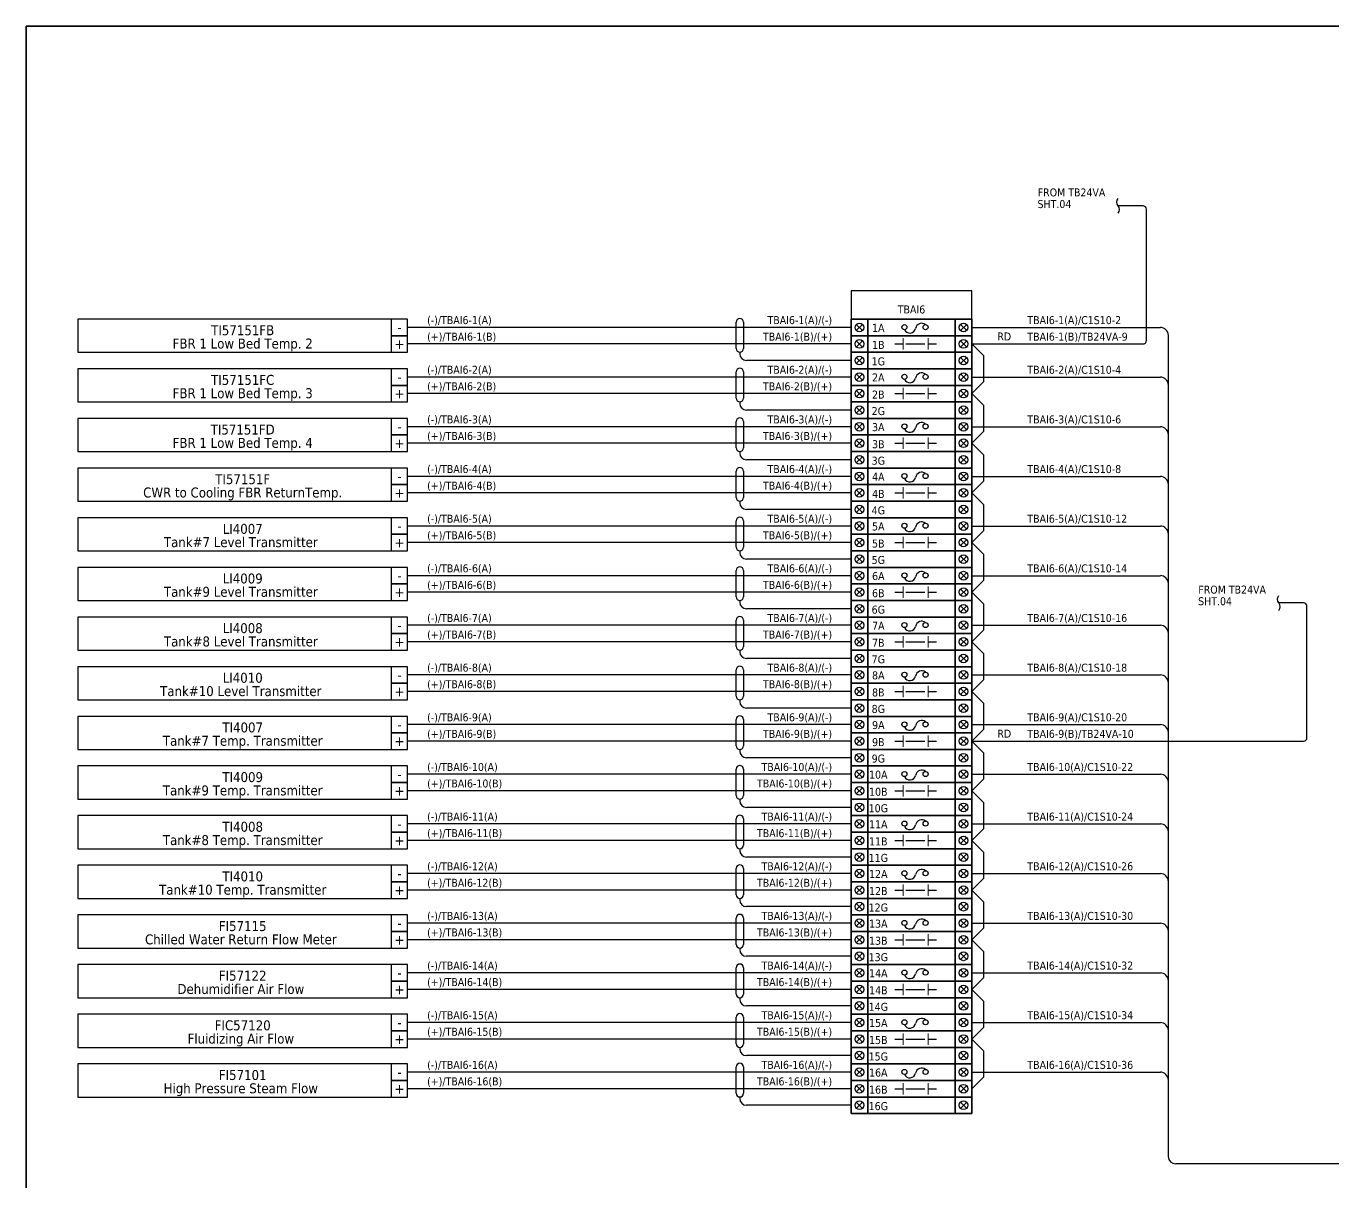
# Model space of a CAD drawing. Header units: millimetres. Extents: x 0 to 1792788, y -13 to 262234.
# Drawn here: x 1018072 to 1067915, y 209094 to 253193 of the extents above; entities that cross this region are included whole.
import ezdxf
from ezdxf.enums import TextEntityAlignment as Align

# ---------------------------------------------------------------- set-up
doc = ezdxf.new("R2010")
doc.units = ezdxf.units.MM
doc.layers.add('HELPPOINT', color=7, linetype='Continuous', lineweight=25)
doc.layers.add('power', color=7, linetype='Continuous', lineweight=25)
doc.styles.add('Tahoma', font='')
doc.styles.get('Tahoma').set_extended_font_data('Tahoma')

# ---------------------------------------------------------------- blocks, each defined once
blk = doc.blocks.new('TPA')
at = {"layer": 'HELPPOINT', "color": 4, "lineweight": 35, "ltscale": 25.4}
for p, q in [((14292753, 12749437), (14292753, 12827491)), ((14292753, 12827491), (14405128, 12827491)), ((14292753, 12749437), (14292753, 12827491)), ((14292753, 12827491), (14405128, 12827491))]:
    blk.add_line(p, q, dxfattribs=at)

msp = doc.modelspace()

# ---------------------------------------------------------------- linework, layer by layer
at = {"color": 1, "ltscale": 25.4}
for p, q in [((1060673, 246338), (1059727, 246338)), ((1060800, 241192), (1060800, 246211)), ((1049972, 241814), (1049737, 241579)), ((1049737, 241814), (1049972, 241579)), ((1053712, 241814), (1053947, 241579)), ((1053947, 241814), (1053712, 241579)), ((1054145, 241065), (1060673, 241065)), ((1054145, 241065), (1054591, 240619)), ((1054591, 240619), (1054591, 239617)), ((1049972, 239920), (1049737, 239685)), ((1049737, 239920), (1049972, 239685)), ((1053712, 239920), (1053947, 239685)), ((1053947, 239920), (1053712, 239685)), ((1054145, 239171), (1054591, 239617)), ((1054145, 239171), (1054591, 238724)), ((1054591, 238724), (1054591, 237723)), ((1049972, 238025), (1049737, 237790)), ((1049737, 238025), (1049972, 237790)), ((1053712, 238025), (1053947, 237790)), ((1053947, 238025), (1053712, 237790)), ((1054145, 237276), (1054591, 237723)), ((1054145, 237276), (1054591, 236830)), ((1054591, 236830), (1054591, 235828)), ((1049972, 236131), (1049737, 235896)), ((1049737, 236131), (1049972, 235896)), ((1053712, 236131), (1053947, 235896)), ((1053947, 236131), (1053712, 235896)), ((1054145, 235382), (1054591, 235828)), ((1054145, 235382), (1054591, 234935)), ((1054591, 234935), (1054591, 233934)), ((1049972, 234236), (1049737, 234001)), ((1049737, 234236), (1049972, 234001)), ((1053712, 234236), (1053947, 234001)), ((1053947, 234236), (1053712, 234001)), ((1054145, 233487), (1054591, 233934)), ((1054145, 233487), (1054591, 233041)), ((1054591, 233041), (1054591, 232039)), ((1049972, 232342), (1049737, 232107)), ((1049737, 232342), (1049972, 232107)), ((1053712, 232342), (1053947, 232107)), ((1053947, 232342), (1053712, 232107)), ((1054145, 231593), (1054591, 232039)), ((1054145, 231593), (1054591, 231146)), ((1054591, 231146), (1054591, 230145)), ((1066799, 231182), (1065853, 231182)), ((1066926, 226036), (1066926, 231055)), ((1049972, 230447), (1049737, 230212)), ((1049737, 230447), (1049972, 230212)), ((1053712, 230447), (1053947, 230212)), ((1053947, 230447), (1053712, 230212)), ((1054145, 229698), (1054591, 230145)), ((1054145, 229698), (1054591, 229252)), ((1054591, 229252), (1054591, 228250)), ((1049972, 228553), (1049737, 228318)), ((1049737, 228553), (1049972, 228318)), ((1053712, 228553), (1053947, 228318)), ((1053947, 228553), (1053712, 228318)), ((1054145, 227804), (1054591, 228250)), ((1054145, 227804), (1054591, 227357)), ((1054591, 227357), (1054591, 226356)), ((1049972, 226658), (1049737, 226423)), ((1049737, 226658), (1049972, 226423)), ((1053712, 226658), (1053947, 226423)), ((1053947, 226658), (1053712, 226423)), ((1054145, 225909), (1054591, 226356)), ((1054145, 225909), (1054591, 225463)), ((1054145, 225909), (1066799, 225909)), ((1054591, 225463), (1054591, 224462)), ((1049972, 224764), (1049737, 224529)), ((1049737, 224764), (1049972, 224529)), ((1053712, 224764), (1053947, 224529)), ((1053947, 224764), (1053712, 224529)), ((1054145, 224015), (1054591, 224462)), ((1054145, 224015), (1054591, 223568)), ((1054591, 223568), (1054591, 222567)), ((1049972, 222870), (1049737, 222635)), ((1049737, 222870), (1049972, 222635)), ((1053712, 222870), (1053947, 222635)), ((1053947, 222870), (1053712, 222635)), ((1054145, 222121), (1054591, 222567)), ((1054145, 222121), (1054591, 221674)), ((1054591, 221674), (1054591, 220673)), ((1049972, 220975), (1049737, 220740)), ((1049737, 220975), (1049972, 220740)), ((1053712, 220975), (1053947, 220740)), ((1053947, 220975), (1053712, 220740)), ((1054145, 220226), (1054591, 220673)), ((1054145, 220226), (1054591, 219780)), ((1054591, 219780), (1054591, 218778)), ((1049972, 219081), (1049737, 218846)), ((1049737, 219081), (1049972, 218846)), ((1053712, 219081), (1053947, 218846)), ((1053947, 219081), (1053712, 218846)), ((1054145, 218332), (1054591, 218778)), ((1054145, 218332), (1054591, 217885)), ((1054591, 217885), (1054591, 216884)), ((1049972, 217186), (1049737, 216951)), ((1049737, 217186), (1049972, 216951)), ((1053712, 217186), (1053947, 216951)), ((1053947, 217186), (1053712, 216951)), ((1054145, 216437), (1054591, 216884)), ((1054145, 216437), (1054591, 215991)), ((1054591, 215991), (1054591, 214989)), ((1049972, 215292), (1049737, 215057)), ((1049737, 215292), (1049972, 215057)), ((1053712, 215292), (1053947, 215057)), ((1053947, 215292), (1053712, 215057)), ((1054145, 214543), (1054591, 214989)), ((1054145, 214543), (1054591, 214096)), ((1054591, 214096), (1054591, 213095)), ((1049972, 213397), (1049737, 213162)), ((1049737, 213397), (1049972, 213162)), ((1053712, 213397), (1053947, 213162)), ((1053947, 213397), (1053712, 213162)), ((1054145, 212648), (1054591, 213095))]:
    msp.add_line(p, q, dxfattribs=at)
at = {"color": 3, "ltscale": 25.4}
for p, q in [((1045432, 241894), (1045432, 240890)), ((1045292, 240750), (1045292, 240688)), ((1049539, 240434), (1045546, 240434)), ((1049972, 240551), (1049737, 240316)), ((1049737, 240551), (1049972, 240316)), ((1053712, 240551), (1053947, 240316)), ((1053947, 240551), (1053712, 240316)), ((1045432, 240000), (1045432, 238995)), ((1045292, 238855), (1045292, 238793)), ((1049539, 238539), (1045546, 238539)), ((1049972, 238657), (1049737, 238422)), ((1049737, 238657), (1049972, 238422)), ((1053712, 238657), (1053947, 238422)), ((1053947, 238657), (1053712, 238422)), ((1045432, 238105), (1045432, 237101)), ((1045292, 236961), (1045292, 236899)), ((1049972, 236762), (1049737, 236527)), ((1049737, 236762), (1049972, 236527)), ((1053712, 236762), (1053947, 236527)), ((1053947, 236762), (1053712, 236527)), ((1049539, 236645), (1045546, 236645)), ((1045432, 236211), (1045432, 235206)), ((1045292, 235066), (1045292, 235004)), ((1049972, 234868), (1049737, 234633)), ((1049737, 234868), (1049972, 234633)), ((1053712, 234868), (1053947, 234633)), ((1053947, 234868), (1053712, 234633)), ((1045432, 234316), (1045432, 233312)), ((1049539, 234750), (1045546, 234750)), ((1045292, 233172), (1045292, 233110)), ((1049539, 232856), (1045546, 232856)), ((1049972, 232973), (1049737, 232738)), ((1049737, 232973), (1049972, 232738)), ((1053712, 232973), (1053947, 232738)), ((1053947, 232973), (1053712, 232738)), ((1045432, 232422), (1045432, 231417)), ((1045292, 231277), (1045292, 231215)), ((1049539, 230961), (1045546, 230961)), ((1049972, 231079), (1049737, 230844)), ((1049737, 231079), (1049972, 230844)), ((1053712, 231079), (1053947, 230844)), ((1053947, 231079), (1053712, 230844)), ((1045432, 230527), (1045432, 229523)), ((1045292, 229383), (1045292, 229321)), ((1049539, 229067), (1045546, 229067)), ((1049972, 229184), (1049737, 228949)), ((1049737, 229184), (1049972, 228949)), ((1053712, 229184), (1053947, 228949)), ((1053947, 229184), (1053712, 228949)), ((1045432, 228633), (1045432, 227628)), ((1045292, 227489), (1045292, 227426)), ((1049972, 227290), (1049737, 227055)), ((1049737, 227290), (1049972, 227055)), ((1053712, 227290), (1053947, 227055)), ((1053947, 227290), (1053712, 227055)), ((1049539, 227172), (1045546, 227172)), ((1045432, 226739), (1045432, 225734)), ((1045292, 225594), (1045292, 225532)), ((1049972, 225395), (1049737, 225160)), ((1049737, 225395), (1049972, 225160)), ((1053712, 225395), (1053947, 225160)), ((1053947, 225395), (1053712, 225160)), ((1045432, 224844), (1045432, 223839)), ((1049539, 225278), (1045546, 225278)), ((1045292, 223700), (1045292, 223638)), ((1049539, 223384), (1045546, 223384)), ((1049972, 223501), (1049737, 223266)), ((1049737, 223501), (1049972, 223266)), ((1053712, 223501), (1053947, 223266)), ((1053947, 223501), (1053712, 223266)), ((1045432, 222950), (1045432, 221945)), ((1045292, 221805), (1045292, 221743)), ((1049539, 221489), (1045546, 221489)), ((1049972, 221607), (1049737, 221372)), ((1049737, 221607), (1049972, 221372)), ((1053712, 221607), (1053947, 221372)), ((1053947, 221607), (1053712, 221372)), ((1045432, 221055), (1045432, 220050)), ((1045292, 219911), (1045292, 219849)), ((1049539, 219595), (1045546, 219595)), ((1049972, 219712), (1049737, 219477)), ((1049737, 219712), (1049972, 219477)), ((1053712, 219712), (1053947, 219477)), ((1053947, 219712), (1053712, 219477)), ((1045432, 219161), (1045432, 218156)), ((1045292, 218016), (1045292, 217954)), ((1049972, 217818), (1049737, 217583)), ((1049737, 217818), (1049972, 217583)), ((1053712, 217818), (1053947, 217583)), ((1053947, 217818), (1053712, 217583)), ((1049539, 217700), (1045546, 217700)), ((1045432, 217266), (1045432, 216261)), ((1045292, 216122), (1045292, 216060)), ((1049972, 215923), (1049737, 215688)), ((1049737, 215923), (1049972, 215688)), ((1053712, 215923), (1053947, 215688)), ((1053947, 215923), (1053712, 215688)), ((1045432, 215372), (1045432, 214367)), ((1049539, 215806), (1045546, 215806)), ((1045292, 214227), (1045292, 214165)), ((1049539, 213911), (1045546, 213911)), ((1049972, 214029), (1049737, 213794)), ((1049737, 214029), (1049972, 213794)), ((1053712, 214029), (1053947, 213794)), ((1053947, 214029), (1053712, 213794)), ((1045432, 213477), (1045432, 212473)), ((1045292, 212333), (1045292, 212271)), ((1049539, 212017), (1045546, 212017)), ((1049972, 212134), (1049737, 211899)), ((1049737, 212134), (1049972, 211899)), ((1053712, 212134), (1053947, 211899)), ((1053947, 212134), (1053712, 211899))]:
    msp.add_line(p, q, dxfattribs=at)
at = {"color": 4, "ltscale": 25.4}
for p, q in [((1049539, 241697), (1032622, 241697)), ((1054145, 241697), (1061334, 241697)), ((1061638, 241392), (1061638, 210061)), ((1049539, 239802), (1032622, 239802)), ((1054145, 239802), (1061334, 239802)), ((1049539, 237908), (1032622, 237908)), ((1054145, 237908), (1061334, 237908)), ((1049539, 236013), (1032622, 236013)), ((1054145, 236013), (1061334, 236013)), ((1049539, 234119), (1032622, 234119)), ((1054145, 234119), (1061334, 234119)), ((1049539, 232224), (1032622, 232224)), ((1054145, 232224), (1061334, 232224)), ((1049539, 230330), (1032622, 230330)), ((1054145, 230330), (1061334, 230330)), ((1049539, 228435), (1032622, 228435)), ((1054145, 228435), (1061334, 228435)), ((1049539, 226541), (1032622, 226541)), ((1054145, 226541), (1061334, 226541)), ((1049539, 224646), (1032622, 224646)), ((1054145, 224646), (1061334, 224646)), ((1049539, 222752), (1032622, 222752)), ((1054145, 222752), (1061334, 222752)), ((1049539, 220858), (1032622, 220858)), ((1054145, 220858), (1061334, 220858)), ((1049539, 218963), (1032622, 218963)), ((1054145, 218963), (1061334, 218963)), ((1049539, 217069), (1032622, 217069)), ((1054145, 217069), (1061334, 217069)), ((1049539, 215174), (1032622, 215174)), ((1054145, 215174), (1061334, 215174)), ((1049539, 213280), (1032622, 213280)), ((1054145, 213280), (1061334, 213280)), ((1091091, 209780), (1061919, 209780))]:
    msp.add_line(p, q, dxfattribs=at)
at = {"color": 7, "lineweight": 9, "ltscale": 25.4}
for p, q in [((1051524, 240848), (1051524, 241282)), ((1052478, 240848), (1052478, 241282)), ((1051524, 238954), (1051524, 239387)), ((1052478, 238954), (1052478, 239387)), ((1051524, 237060), (1051524, 237493)), ((1052478, 237060), (1052478, 237493)), ((1051524, 235165), (1051524, 235599)), ((1052478, 235165), (1052478, 235599)), ((1051524, 233271), (1051524, 233704)), ((1052478, 233271), (1052478, 233704)), ((1051524, 231376), (1051524, 231810)), ((1052478, 231376), (1052478, 231810)), ((1051524, 229482), (1051524, 229915)), ((1052478, 229482), (1052478, 229915)), ((1051524, 227587), (1051524, 228021)), ((1052478, 227587), (1052478, 228021)), ((1051524, 225693), (1051524, 226126)), ((1052478, 225693), (1052478, 226126)), ((1051524, 223798), (1051524, 224232)), ((1052478, 223798), (1052478, 224232)), ((1051524, 221904), (1051524, 222337)), ((1052478, 221904), (1052478, 222337)), ((1051524, 220009), (1051524, 220443)), ((1052478, 220009), (1052478, 220443)), ((1051524, 218115), (1051524, 218548)), ((1052478, 218115), (1052478, 218548)), ((1051524, 216220), (1051524, 216654)), ((1052478, 216220), (1052478, 216654)), ((1051524, 214326), (1051524, 214759)), ((1052478, 214326), (1052478, 214759)), ((1051524, 212431), (1051524, 212865)), ((1052478, 212431), (1052478, 212865))]:
    msp.add_line(p, q, dxfattribs=at)
at = {"color": 7, "ltscale": 25.4}
for p, q in [((1049539, 241065), (1032622, 241065)), ((1049972, 241183), (1049737, 240948)), ((1049737, 241183), (1049972, 240948)), ((1051206, 241065), (1051524, 241065)), ((1051624, 241065), (1052350, 241065)), ((1052478, 241065), (1052796, 241065)), ((1053712, 241183), (1053947, 240948)), ((1053947, 241183), (1053712, 240948)), ((1049972, 239288), (1049737, 239053)), ((1049737, 239288), (1049972, 239053)), ((1053712, 239288), (1053947, 239053)), ((1053947, 239288), (1053712, 239053)), ((1049539, 239171), (1032622, 239171)), ((1051206, 239171), (1051524, 239171)), ((1051624, 239171), (1052350, 239171)), ((1052478, 239171), (1052796, 239171)), ((1049539, 237276), (1032622, 237276)), ((1049972, 237394), (1049737, 237159)), ((1049737, 237394), (1049972, 237159)), ((1051206, 237276), (1051524, 237276)), ((1051624, 237276), (1052350, 237276)), ((1052478, 237276), (1052796, 237276)), ((1053712, 237394), (1053947, 237159)), ((1053947, 237394), (1053712, 237159)), ((1049539, 235382), (1032622, 235382)), ((1049972, 235499), (1049737, 235264)), ((1049737, 235499), (1049972, 235264)), ((1051206, 235382), (1051524, 235382)), ((1051624, 235382), (1052350, 235382)), ((1052478, 235382), (1052796, 235382)), ((1053712, 235499), (1053947, 235264)), ((1053947, 235499), (1053712, 235264)), ((1049539, 233487), (1032622, 233487)), ((1049972, 233605), (1049737, 233370)), ((1049737, 233605), (1049972, 233370)), ((1051206, 233487), (1051524, 233487)), ((1051624, 233487), (1052350, 233487)), ((1052478, 233487), (1052796, 233487)), ((1053712, 233605), (1053947, 233370)), ((1053947, 233605), (1053712, 233370)), ((1049539, 231593), (1032622, 231593)), ((1049972, 231710), (1049737, 231475)), ((1049737, 231710), (1049972, 231475)), ((1051206, 231593), (1051524, 231593)), ((1051624, 231593), (1052350, 231593)), ((1052478, 231593), (1052796, 231593)), ((1053712, 231710), (1053947, 231475)), ((1053947, 231710), (1053712, 231475)), ((1049972, 229816), (1049737, 229581)), ((1049737, 229816), (1049972, 229581)), ((1053712, 229816), (1053947, 229581)), ((1053947, 229816), (1053712, 229581)), ((1049539, 229698), (1032622, 229698)), ((1051206, 229698), (1051524, 229698)), ((1051624, 229698), (1052350, 229698)), ((1052478, 229698), (1052796, 229698)), ((1049539, 227804), (1032622, 227804)), ((1049972, 227921), (1049737, 227686)), ((1049737, 227921), (1049972, 227686)), ((1051206, 227804), (1051524, 227804)), ((1051624, 227804), (1052350, 227804)), ((1052478, 227804), (1052796, 227804)), ((1053712, 227921), (1053947, 227686)), ((1053947, 227921), (1053712, 227686)), ((1049539, 225909), (1032622, 225909)), ((1049972, 226027), (1049737, 225792)), ((1049737, 226027), (1049972, 225792)), ((1051206, 225909), (1051524, 225909)), ((1051624, 225909), (1052350, 225909)), ((1052478, 225909), (1052796, 225909)), ((1053712, 226027), (1053947, 225792)), ((1053947, 226027), (1053712, 225792)), ((1049539, 224015), (1032622, 224015)), ((1049972, 224132), (1049737, 223897)), ((1049737, 224132), (1049972, 223897)), ((1051206, 224015), (1051524, 224015)), ((1051624, 224015), (1052350, 224015)), ((1052478, 224015), (1052796, 224015)), ((1053712, 224132), (1053947, 223897)), ((1053947, 224132), (1053712, 223897)), ((1049539, 222121), (1032622, 222121)), ((1049972, 222238), (1049737, 222003)), ((1049737, 222238), (1049972, 222003)), ((1051206, 222121), (1051524, 222121)), ((1051624, 222121), (1052350, 222121)), ((1052478, 222121), (1052796, 222121)), ((1053712, 222238), (1053947, 222003)), ((1053947, 222238), (1053712, 222003)), ((1049972, 220344), (1049737, 220109)), ((1049737, 220344), (1049972, 220109)), ((1053712, 220344), (1053947, 220109)), ((1053947, 220344), (1053712, 220109)), ((1049539, 220226), (1032622, 220226)), ((1051206, 220226), (1051524, 220226)), ((1051624, 220226), (1052350, 220226)), ((1052478, 220226), (1052796, 220226)), ((1049539, 218332), (1032622, 218332)), ((1049972, 218449), (1049737, 218214)), ((1049737, 218449), (1049972, 218214)), ((1051206, 218332), (1051524, 218332)), ((1051624, 218332), (1052350, 218332)), ((1052478, 218332), (1052796, 218332)), ((1053712, 218449), (1053947, 218214)), ((1053947, 218449), (1053712, 218214)), ((1049539, 216437), (1032622, 216437)), ((1049972, 216555), (1049737, 216320)), ((1049737, 216555), (1049972, 216320)), ((1051206, 216437), (1051524, 216437)), ((1051624, 216437), (1052350, 216437)), ((1052478, 216437), (1052796, 216437)), ((1053712, 216555), (1053947, 216320)), ((1053947, 216555), (1053712, 216320)), ((1049539, 214543), (1032622, 214543)), ((1049972, 214660), (1049737, 214425)), ((1049737, 214660), (1049972, 214425)), ((1051206, 214543), (1051524, 214543)), ((1051624, 214543), (1052350, 214543)), ((1052478, 214543), (1052796, 214543)), ((1053712, 214660), (1053947, 214425)), ((1053947, 214660), (1053712, 214425)), ((1049539, 212648), (1032622, 212648)), ((1049972, 212766), (1049737, 212531)), ((1049737, 212766), (1049972, 212531)), ((1051206, 212648), (1051524, 212648)), ((1051624, 212648), (1052350, 212648)), ((1052478, 212648), (1052796, 212648)), ((1053712, 212766), (1053947, 212531)), ((1053947, 212766), (1053712, 212531))]:
    msp.add_line(p, q, dxfattribs=at)
at = {"color": 1, "ltscale": 25.4}
for points in [[(1059727, 246056, 0.351), (1059727, 246338, -0.351), (1059727, 246620, 2.081666)], [(1065853, 230901, 0.351), (1065853, 231182, -0.351), (1065853, 231464, 2.081666)]]:
    msp.add_lwpolyline(points, format="xyb", dxfattribs=at)
at = {"color": 4, "ltscale": 25.4}
msp.add_lwpolyline([(1049539, 242012), (1054145, 242012), (1054145, 243091), (1049539, 243091)], close=True, dxfattribs=at)
at = {"color": 2, "ltscale": 25.4}
for points in [[(1020041, 240749), (1032622, 240749), (1032622, 242012), (1020041, 242012)], [(1020041, 238855), (1032622, 238855), (1032622, 240118), (1020041, 240118)], [(1020041, 236961), (1032622, 236961), (1032622, 238223), (1020041, 238223)], [(1020041, 235066), (1032622, 235066), (1032622, 236329), (1020041, 236329)], [(1020041, 233172), (1032622, 233172), (1032622, 234435), (1020041, 234435)], [(1020041, 231277), (1032622, 231277), (1032622, 232540), (1020041, 232540)], [(1020041, 229383), (1032622, 229383), (1032622, 230646), (1020041, 230646)], [(1020041, 227488), (1032622, 227488), (1032622, 228751), (1020041, 228751)], [(1020041, 225594), (1032622, 225594), (1032622, 226857), (1020041, 226857)], [(1020041, 223699), (1032622, 223699), (1032622, 224962), (1020041, 224962)], [(1020041, 221805), (1032622, 221805), (1032622, 223068), (1020041, 223068)], [(1020041, 219910), (1032622, 219910), (1032622, 221173), (1020041, 221173)], [(1020041, 218016), (1032622, 218016), (1032622, 219279), (1020041, 219279)], [(1020041, 216121), (1032622, 216121), (1032622, 217384), (1020041, 217384)], [(1020041, 214227), (1032622, 214227), (1032622, 215490), (1020041, 215490)], [(1020041, 212332), (1032622, 212332), (1032622, 213595), (1020041, 213595)]]:
    msp.add_lwpolyline(points, close=True, dxfattribs=at)
at = {"color": 7, "ltscale": 25.4}
for points in [[(1031991, 241381), (1032622, 241381), (1032622, 242012), (1031991, 242012)], [(1031991, 240749), (1032622, 240749), (1032622, 241381), (1031991, 241381)], [(1049539, 240749), (1050171, 240749), (1050171, 241381), (1049539, 241381)], [(1050171, 240749), (1053513, 240749), (1053513, 241381), (1050171, 241381)], [(1053513, 240749), (1054145, 240749), (1054145, 241381), (1053513, 241381)], [(1031991, 239486), (1032622, 239486), (1032622, 240118), (1031991, 240118)], [(1031991, 238855), (1032622, 238855), (1032622, 239486), (1031991, 239486)], [(1049539, 238855), (1050171, 238855), (1050171, 239486), (1049539, 239486)], [(1050171, 238855), (1053513, 238855), (1053513, 239486), (1050171, 239486)], [(1053513, 238855), (1054145, 238855), (1054145, 239486), (1053513, 239486)], [(1031991, 237592), (1032622, 237592), (1032622, 238223), (1031991, 238223)], [(1031991, 236961), (1032622, 236961), (1032622, 237592), (1031991, 237592)], [(1049539, 236961), (1050171, 236961), (1050171, 237592), (1049539, 237592)], [(1050171, 236961), (1053513, 236961), (1053513, 237592), (1050171, 237592)], [(1053513, 236961), (1054145, 236961), (1054145, 237592), (1053513, 237592)], [(1031991, 235698), (1032622, 235698), (1032622, 236329), (1031991, 236329)], [(1031991, 235066), (1032622, 235066), (1032622, 235698), (1031991, 235698)], [(1049539, 235066), (1050171, 235066), (1050171, 235698), (1049539, 235698)], [(1050171, 235066), (1053513, 235066), (1053513, 235698), (1050171, 235698)], [(1053513, 235066), (1054145, 235066), (1054145, 235698), (1053513, 235698)], [(1031991, 233803), (1032622, 233803), (1032622, 234435), (1031991, 234435)], [(1031991, 233172), (1032622, 233172), (1032622, 233803), (1031991, 233803)], [(1049539, 233172), (1050171, 233172), (1050171, 233803), (1049539, 233803)], [(1050171, 233172), (1053513, 233172), (1053513, 233803), (1050171, 233803)], [(1053513, 233172), (1054145, 233172), (1054145, 233803), (1053513, 233803)], [(1031991, 231909), (1032622, 231909), (1032622, 232540), (1031991, 232540)], [(1031991, 231277), (1032622, 231277), (1032622, 231909), (1031991, 231909)], [(1049539, 231277), (1050171, 231277), (1050171, 231909), (1049539, 231909)], [(1050171, 231277), (1053513, 231277), (1053513, 231909), (1050171, 231909)], [(1053513, 231277), (1054145, 231277), (1054145, 231909), (1053513, 231909)], [(1031991, 230014), (1032622, 230014), (1032622, 230646), (1031991, 230646)], [(1031991, 229383), (1032622, 229383), (1032622, 230014), (1031991, 230014)], [(1049539, 229383), (1050171, 229383), (1050171, 230014), (1049539, 230014)], [(1050171, 229383), (1053513, 229383), (1053513, 230014), (1050171, 230014)], [(1053513, 229383), (1054145, 229383), (1054145, 230014), (1053513, 230014)], [(1031991, 228120), (1032622, 228120), (1032622, 228751), (1031991, 228751)], [(1031991, 227488), (1032622, 227488), (1032622, 228120), (1031991, 228120)], [(1049539, 227488), (1050171, 227488), (1050171, 228120), (1049539, 228120)], [(1050171, 227488), (1053513, 227488), (1053513, 228120), (1050171, 228120)], [(1053513, 227488), (1054145, 227488), (1054145, 228120), (1053513, 228120)], [(1031991, 226225), (1032622, 226225), (1032622, 226857), (1031991, 226857)], [(1031991, 225594), (1032622, 225594), (1032622, 226225), (1031991, 226225)], [(1049539, 225594), (1050171, 225594), (1050171, 226225), (1049539, 226225)], [(1050171, 225594), (1053513, 225594), (1053513, 226225), (1050171, 226225)], [(1053513, 225594), (1054145, 225594), (1054145, 226225), (1053513, 226225)], [(1031991, 224331), (1032622, 224331), (1032622, 224962), (1031991, 224962)], [(1031991, 223699), (1032622, 223699), (1032622, 224331), (1031991, 224331)], [(1049539, 223699), (1050171, 223699), (1050171, 224331), (1049539, 224331)], [(1050171, 223699), (1053513, 223699), (1053513, 224331), (1050171, 224331)], [(1053513, 223699), (1054145, 223699), (1054145, 224331), (1053513, 224331)], [(1031991, 222436), (1032622, 222436), (1032622, 223068), (1031991, 223068)], [(1031991, 221805), (1032622, 221805), (1032622, 222436), (1031991, 222436)], [(1049539, 221805), (1050171, 221805), (1050171, 222436), (1049539, 222436)], [(1050171, 221805), (1053513, 221805), (1053513, 222436), (1050171, 222436)], [(1053513, 221805), (1054145, 221805), (1054145, 222436), (1053513, 222436)], [(1031991, 220542), (1032622, 220542), (1032622, 221173), (1031991, 221173)], [(1031991, 219910), (1032622, 219910), (1032622, 220542), (1031991, 220542)], [(1049539, 219910), (1050171, 219910), (1050171, 220542), (1049539, 220542)], [(1050171, 219910), (1053513, 219910), (1053513, 220542), (1050171, 220542)], [(1053513, 219910), (1054145, 219910), (1054145, 220542), (1053513, 220542)], [(1031991, 218647), (1032622, 218647), (1032622, 219279), (1031991, 219279)], [(1031991, 218016), (1032622, 218016), (1032622, 218647), (1031991, 218647)], [(1049539, 218016), (1050171, 218016), (1050171, 218647), (1049539, 218647)], [(1050171, 218016), (1053513, 218016), (1053513, 218647), (1050171, 218647)], [(1053513, 218016), (1054145, 218016), (1054145, 218647), (1053513, 218647)], [(1031991, 216753), (1032622, 216753), (1032622, 217384), (1031991, 217384)], [(1031991, 216121), (1032622, 216121), (1032622, 216753), (1031991, 216753)], [(1049539, 216121), (1050171, 216121), (1050171, 216753), (1049539, 216753)], [(1050171, 216121), (1053513, 216121), (1053513, 216753), (1050171, 216753)], [(1053513, 216121), (1054145, 216121), (1054145, 216753), (1053513, 216753)], [(1031991, 214858), (1032622, 214858), (1032622, 215490), (1031991, 215490)], [(1031991, 214227), (1032622, 214227), (1032622, 214858), (1031991, 214858)], [(1049539, 214227), (1050171, 214227), (1050171, 214858), (1049539, 214858)], [(1050171, 214227), (1053513, 214227), (1053513, 214858), (1050171, 214858)], [(1053513, 214227), (1054145, 214227), (1054145, 214858), (1053513, 214858)], [(1031991, 212964), (1032622, 212964), (1032622, 213595), (1031991, 213595)], [(1031991, 212332), (1032622, 212332), (1032622, 212964), (1031991, 212964)], [(1049539, 212332), (1050171, 212332), (1050171, 212964), (1049539, 212964)], [(1050171, 212332), (1053513, 212332), (1053513, 212964), (1050171, 212964)], [(1053513, 212332), (1054145, 212332), (1054145, 212964), (1053513, 212964)]]:
    msp.add_lwpolyline(points, close=True, dxfattribs=at)
at = {"color": 3, "ltscale": 25.4}
for points in [[(1045152, 240890), (1045152, 240890), (1045152, 241894)], [(1045152, 238995), (1045152, 238995), (1045152, 240000)], [(1045152, 237101), (1045152, 237101), (1045152, 238105)], [(1045152, 235206), (1045152, 235206), (1045152, 236211)], [(1045152, 233312), (1045152, 233312), (1045152, 234316)], [(1045152, 231417), (1045152, 231417), (1045152, 232422)], [(1045152, 229523), (1045152, 229523), (1045152, 230527)], [(1045152, 227628), (1045152, 227628), (1045152, 228633)], [(1045152, 225734), (1045152, 225734), (1045152, 226739)], [(1045152, 223839), (1045152, 223839), (1045152, 224844)], [(1045152, 221945), (1045152, 221945), (1045152, 222950)], [(1045152, 220050), (1045152, 220050), (1045152, 221055)], [(1045152, 218156), (1045152, 218156), (1045152, 219161)], [(1045152, 216261), (1045152, 216261), (1045152, 217266)], [(1045152, 214367), (1045152, 214367), (1045152, 215372)], [(1045152, 212473), (1045152, 212473), (1045152, 213477)]]:
    msp.add_lwpolyline(points, dxfattribs=at)
at = {"color": 1, "ltscale": 25.4}
for points in [[(1049539, 241381), (1050171, 241381), (1050171, 242012), (1049539, 242012)], [(1050171, 241381), (1053513, 241381), (1053513, 242012), (1050171, 242012)], [(1053513, 241381), (1054145, 241381), (1054145, 242012), (1053513, 242012)], [(1049539, 239486), (1050171, 239486), (1050171, 240118), (1049539, 240118)], [(1050171, 239486), (1053513, 239486), (1053513, 240118), (1050171, 240118)], [(1053513, 239486), (1054145, 239486), (1054145, 240118), (1053513, 240118)], [(1049539, 237592), (1050171, 237592), (1050171, 238223), (1049539, 238223)], [(1050171, 237592), (1053513, 237592), (1053513, 238223), (1050171, 238223)], [(1053513, 237592), (1054145, 237592), (1054145, 238223), (1053513, 238223)], [(1049539, 235698), (1050171, 235698), (1050171, 236329), (1049539, 236329)], [(1050171, 235698), (1053513, 235698), (1053513, 236329), (1050171, 236329)], [(1053513, 235698), (1054145, 235698), (1054145, 236329), (1053513, 236329)], [(1049539, 233803), (1050171, 233803), (1050171, 234435), (1049539, 234435)], [(1050171, 233803), (1053513, 233803), (1053513, 234435), (1050171, 234435)], [(1053513, 233803), (1054145, 233803), (1054145, 234435), (1053513, 234435)], [(1049539, 231909), (1050171, 231909), (1050171, 232540), (1049539, 232540)], [(1050171, 231909), (1053513, 231909), (1053513, 232540), (1050171, 232540)], [(1053513, 231909), (1054145, 231909), (1054145, 232540), (1053513, 232540)], [(1049539, 230014), (1050171, 230014), (1050171, 230646), (1049539, 230646)], [(1050171, 230014), (1053513, 230014), (1053513, 230646), (1050171, 230646)], [(1053513, 230014), (1054145, 230014), (1054145, 230646), (1053513, 230646)], [(1049539, 228120), (1050171, 228120), (1050171, 228751), (1049539, 228751)], [(1050171, 228120), (1053513, 228120), (1053513, 228751), (1050171, 228751)], [(1053513, 228120), (1054145, 228120), (1054145, 228751), (1053513, 228751)], [(1049539, 226225), (1050171, 226225), (1050171, 226857), (1049539, 226857)], [(1050171, 226225), (1053513, 226225), (1053513, 226857), (1050171, 226857)], [(1053513, 226225), (1054145, 226225), (1054145, 226857), (1053513, 226857)], [(1049539, 224331), (1050171, 224331), (1050171, 224962), (1049539, 224962)], [(1050171, 224331), (1053513, 224331), (1053513, 224962), (1050171, 224962)], [(1053513, 224331), (1054145, 224331), (1054145, 224962), (1053513, 224962)], [(1049539, 222436), (1050171, 222436), (1050171, 223068), (1049539, 223068)], [(1050171, 222436), (1053513, 222436), (1053513, 223068), (1050171, 223068)], [(1053513, 222436), (1054145, 222436), (1054145, 223068), (1053513, 223068)], [(1049539, 220542), (1050171, 220542), (1050171, 221173), (1049539, 221173)], [(1050171, 220542), (1053513, 220542), (1053513, 221173), (1050171, 221173)], [(1053513, 220542), (1054145, 220542), (1054145, 221173), (1053513, 221173)], [(1049539, 218647), (1050171, 218647), (1050171, 219279), (1049539, 219279)], [(1050171, 218647), (1053513, 218647), (1053513, 219279), (1050171, 219279)], [(1053513, 218647), (1054145, 218647), (1054145, 219279), (1053513, 219279)], [(1049539, 216753), (1050171, 216753), (1050171, 217384), (1049539, 217384)], [(1050171, 216753), (1053513, 216753), (1053513, 217384), (1050171, 217384)], [(1053513, 216753), (1054145, 216753), (1054145, 217384), (1053513, 217384)], [(1049539, 214858), (1050171, 214858), (1050171, 215490), (1049539, 215490)], [(1050171, 214858), (1053513, 214858), (1053513, 215490), (1050171, 215490)], [(1053513, 214858), (1054145, 214858), (1054145, 215490), (1053513, 215490)], [(1049539, 212964), (1050171, 212964), (1050171, 213595), (1049539, 213595)], [(1050171, 212964), (1053513, 212964), (1053513, 213595), (1050171, 213595)], [(1053513, 212964), (1054145, 212964), (1054145, 213595), (1053513, 213595)]]:
    msp.add_lwpolyline(points, close=True, dxfattribs=at)
at = {"color": 7, "lineweight": 30, "ltscale": 25.4}
for points in [[(1049539, 242012), (1054145, 242012), (1054145, 240118), (1049539, 240118), (1049539, 242012)], [(1049539, 240118), (1054145, 240118), (1054145, 238223), (1049539, 238223), (1049539, 240118)], [(1049539, 238223), (1054145, 238223), (1054145, 236329), (1049539, 236329), (1049539, 238223)], [(1049539, 236329), (1054145, 236329), (1054145, 234435), (1049539, 234435), (1049539, 236329)], [(1049539, 234435), (1054145, 234435), (1054145, 232540), (1049539, 232540), (1049539, 234435)], [(1049539, 232540), (1054145, 232540), (1054145, 230646), (1049539, 230646), (1049539, 232540)], [(1049539, 230646), (1054145, 230646), (1054145, 228751), (1049539, 228751), (1049539, 230646)], [(1049539, 228751), (1054145, 228751), (1054145, 226857), (1049539, 226857), (1049539, 228751)], [(1049539, 226857), (1054145, 226857), (1054145, 224962), (1049539, 224962), (1049539, 226857)], [(1049539, 224962), (1054145, 224962), (1054145, 223068), (1049539, 223068), (1049539, 224962)], [(1049539, 223068), (1054145, 223068), (1054145, 221173), (1049539, 221173), (1049539, 223068)], [(1049539, 221173), (1054145, 221173), (1054145, 219279), (1049539, 219279), (1049539, 221173)], [(1049539, 219279), (1054145, 219279), (1054145, 217384), (1049539, 217384), (1049539, 219279)], [(1049539, 217384), (1054145, 217384), (1054145, 215490), (1049539, 215490), (1049539, 217384)], [(1049539, 215490), (1054145, 215490), (1054145, 213595), (1049539, 213595), (1049539, 215490)], [(1049539, 213595), (1054145, 213595), (1054145, 211701), (1049539, 211701), (1049539, 213595)]]:
    msp.add_lwpolyline(points, dxfattribs=at)
at = {"color": 3, "ltscale": 25.4}
for points in [[(1049539, 240118), (1050171, 240118), (1050171, 240749), (1049539, 240749)], [(1050171, 240118), (1053513, 240118), (1053513, 240749), (1050171, 240749)], [(1053513, 240118), (1054145, 240118), (1054145, 240749), (1053513, 240749)], [(1049539, 238223), (1050171, 238223), (1050171, 238855), (1049539, 238855)], [(1050171, 238223), (1053513, 238223), (1053513, 238855), (1050171, 238855)], [(1053513, 238223), (1054145, 238223), (1054145, 238855), (1053513, 238855)], [(1049539, 236329), (1050171, 236329), (1050171, 236961), (1049539, 236961)], [(1050171, 236329), (1053513, 236329), (1053513, 236961), (1050171, 236961)], [(1053513, 236329), (1054145, 236329), (1054145, 236961), (1053513, 236961)], [(1049539, 234435), (1050171, 234435), (1050171, 235066), (1049539, 235066)], [(1050171, 234435), (1053513, 234435), (1053513, 235066), (1050171, 235066)], [(1053513, 234435), (1054145, 234435), (1054145, 235066), (1053513, 235066)], [(1049539, 232540), (1050171, 232540), (1050171, 233172), (1049539, 233172)], [(1050171, 232540), (1053513, 232540), (1053513, 233172), (1050171, 233172)], [(1053513, 232540), (1054145, 232540), (1054145, 233172), (1053513, 233172)], [(1049539, 230646), (1050171, 230646), (1050171, 231277), (1049539, 231277)], [(1050171, 230646), (1053513, 230646), (1053513, 231277), (1050171, 231277)], [(1053513, 230646), (1054145, 230646), (1054145, 231277), (1053513, 231277)], [(1049539, 228751), (1050171, 228751), (1050171, 229383), (1049539, 229383)], [(1050171, 228751), (1053513, 228751), (1053513, 229383), (1050171, 229383)], [(1053513, 228751), (1054145, 228751), (1054145, 229383), (1053513, 229383)], [(1049539, 226857), (1050171, 226857), (1050171, 227488), (1049539, 227488)], [(1050171, 226857), (1053513, 226857), (1053513, 227488), (1050171, 227488)], [(1053513, 226857), (1054145, 226857), (1054145, 227488), (1053513, 227488)], [(1049539, 224962), (1050171, 224962), (1050171, 225594), (1049539, 225594)], [(1050171, 224962), (1053513, 224962), (1053513, 225594), (1050171, 225594)], [(1053513, 224962), (1054145, 224962), (1054145, 225594), (1053513, 225594)], [(1049539, 223068), (1050171, 223068), (1050171, 223699), (1049539, 223699)], [(1050171, 223068), (1053513, 223068), (1053513, 223699), (1050171, 223699)], [(1053513, 223068), (1054145, 223068), (1054145, 223699), (1053513, 223699)], [(1049539, 221173), (1050171, 221173), (1050171, 221805), (1049539, 221805)], [(1050171, 221173), (1053513, 221173), (1053513, 221805), (1050171, 221805)], [(1053513, 221173), (1054145, 221173), (1054145, 221805), (1053513, 221805)], [(1049539, 219279), (1050171, 219279), (1050171, 219910), (1049539, 219910)], [(1050171, 219279), (1053513, 219279), (1053513, 219910), (1050171, 219910)], [(1053513, 219279), (1054145, 219279), (1054145, 219910), (1053513, 219910)], [(1049539, 217384), (1050171, 217384), (1050171, 218016), (1049539, 218016)], [(1050171, 217384), (1053513, 217384), (1053513, 218016), (1050171, 218016)], [(1053513, 217384), (1054145, 217384), (1054145, 218016), (1053513, 218016)], [(1049539, 215490), (1050171, 215490), (1050171, 216121), (1049539, 216121)], [(1050171, 215490), (1053513, 215490), (1053513, 216121), (1050171, 216121)], [(1053513, 215490), (1054145, 215490), (1054145, 216121), (1053513, 216121)], [(1049539, 213595), (1050171, 213595), (1050171, 214227), (1049539, 214227)], [(1050171, 213595), (1053513, 213595), (1053513, 214227), (1050171, 214227)], [(1053513, 213595), (1054145, 213595), (1054145, 214227), (1053513, 214227)], [(1049539, 211701), (1050171, 211701), (1050171, 212332), (1049539, 212332)], [(1050171, 211701), (1053513, 211701), (1053513, 212332), (1050171, 212332)], [(1053513, 211701), (1054145, 211701), (1054145, 212332), (1053513, 212332)]]:
    msp.add_lwpolyline(points, close=True, dxfattribs=at)
at = {"color": 1, "ltscale": 25.4}
for centre in [(1049855, 241697), (1053829, 241697), (1049855, 239802), (1053829, 239802), (1049855, 237908), (1053829, 237908), (1049855, 236013), (1053829, 236013), (1049855, 234119), (1053829, 234119), (1049855, 232224), (1053829, 232224), (1049855, 230330), (1053829, 230330), (1049855, 228435), (1053829, 228435), (1049855, 226541), (1053829, 226541), (1049855, 224646), (1053829, 224646), (1049855, 222752), (1053829, 222752), (1049855, 220858), (1053829, 220858), (1049855, 218963), (1053829, 218963), (1049855, 217069), (1053829, 217069), (1049855, 215174), (1053829, 215174), (1049855, 213280), (1053829, 213280)]:
    msp.add_circle(centre, 166, dxfattribs=at)
at = {"color": 7, "ltscale": 25.4}
for centre in [(1049855, 241065), (1053829, 241065), (1049855, 239171), (1053829, 239171), (1049855, 237276), (1053829, 237276), (1049855, 235382), (1053829, 235382), (1049855, 233487), (1053829, 233487), (1049855, 231593), (1053829, 231593), (1049855, 229698), (1053829, 229698), (1049855, 227804), (1053829, 227804), (1049855, 225909), (1053829, 225909), (1049855, 224015), (1053829, 224015), (1049855, 222121), (1053829, 222121), (1049855, 220226), (1053829, 220226), (1049855, 218332), (1053829, 218332), (1049855, 216437), (1053829, 216437), (1049855, 214543), (1053829, 214543), (1049855, 212648), (1053829, 212648)]:
    msp.add_circle(centre, 166, dxfattribs=at)
at = {"color": 3, "ltscale": 25.4}
for centre in [(1049855, 240434), (1053829, 240434), (1049855, 238539), (1053829, 238539), (1049855, 236645), (1053829, 236645), (1049855, 234750), (1053829, 234750), (1049855, 232856), (1053829, 232856), (1049855, 230961), (1053829, 230961), (1049855, 229067), (1053829, 229067), (1049855, 227172), (1053829, 227172), (1049855, 225278), (1053829, 225278), (1049855, 223384), (1053829, 223384), (1049855, 221489), (1053829, 221489), (1049855, 219595), (1053829, 219595), (1049855, 217700), (1053829, 217700), (1049855, 215806), (1053829, 215806), (1049855, 213911), (1053829, 213911), (1049855, 212017), (1053829, 212017)]:
    msp.add_circle(centre, 166, dxfattribs=at)
at = {"color": 1, "ltscale": 25.4}
for centre, start, end in [((1060673, 246211), 0, 90), ((1060673, 241192), 270, 0), ((1066799, 231055), 0, 90), ((1066799, 226036), 270, 0)]:
    msp.add_arc(centre, 127, start, end, dxfattribs=at)
at = {"color": 3, "ltscale": 25.4}
for centre, radius, start, end in [((1045292, 241894), 140, 0, 180), ((1045292, 240890), 140, 180, 0), ((1045546, 240688), 254, 180, 270), ((1045292, 240000), 140, 0, 180), ((1045292, 238995), 140, 180, 0), ((1045546, 238793), 254, 180, 270), ((1045292, 238105), 140, 0, 180), ((1045292, 237101), 140, 180, 0), ((1045546, 236899), 254, 180, 270), ((1045292, 236211), 140, 0, 180), ((1045292, 235206), 140, 180, 0), ((1045546, 235004), 254, 180, 270), ((1045292, 234316), 140, 0, 180), ((1045292, 233312), 140, 180, 0), ((1045546, 233110), 254, 180, 270), ((1045292, 232422), 140, 0, 180), ((1045292, 231417), 140, 180, 0), ((1045546, 231215), 254, 180, 270), ((1045292, 230527), 140, 0, 180), ((1045292, 229523), 140, 180, 0), ((1045546, 229321), 254, 180, 270), ((1045292, 228633), 140, 0, 180), ((1045292, 227628), 140, 180, 0), ((1045546, 227426), 254, 180, 270), ((1045292, 226739), 140, 0, 180), ((1045292, 225734), 140, 180, 0), ((1045546, 225532), 254, 180, 270), ((1045292, 224844), 140, 0, 180), ((1045292, 223839), 140, 180, 0), ((1045546, 223638), 254, 180, 270), ((1045292, 222950), 140, 0, 180), ((1045292, 221945), 140, 180, 0), ((1045546, 221743), 254, 180, 270), ((1045292, 221055), 140, 0, 180), ((1045292, 220050), 140, 180, 0), ((1045546, 219849), 254, 180, 270), ((1045292, 219161), 140, 0, 180), ((1045292, 218156), 140, 180, 0), ((1045546, 217954), 254, 180, 270), ((1045292, 217266), 140, 0, 180), ((1045292, 216261), 140, 180, 0), ((1045546, 216060), 254, 180, 270), ((1045292, 215372), 140, 0, 180), ((1045292, 214367), 140, 180, 0), ((1045546, 214165), 254, 180, 270), ((1045292, 213477), 140, 0, 180), ((1045292, 212473), 140, 180, 0), ((1045546, 212271), 254, 180, 270)]:
    msp.add_arc(centre, radius, start, end, dxfattribs=at)
at = {"color": 4, "ltscale": 25.4}
for centre, radius, start, end in [((1061334, 241392), 305, 0, 90), ((1061334, 239497), 305, 0, 90), ((1061334, 237603), 305, 0, 90), ((1061334, 235708), 305, 0, 90), ((1061334, 233814), 305, 0, 90), ((1061334, 231920), 305, 0, 90), ((1061334, 230025), 305, 0, 90), ((1061334, 228131), 305, 0, 90), ((1061334, 226236), 305, 0, 90), ((1061334, 224342), 305, 0, 90), ((1061334, 222447), 305, 0, 90), ((1061334, 220553), 305, 0, 90), ((1061334, 218658), 305, 0, 90), ((1061334, 216764), 305, 0, 90), ((1061334, 214869), 305, 0, 90), ((1061334, 212975), 305, 0, 90), ((1061919, 210061), 281, 180.0002, 270), ((1061919, 210061), 281, 180, 270)]:
    msp.add_arc(centre, radius, start, end, dxfattribs=at)
at = {"layer": 'power', "color": 1, "ltscale": 25.4}
for centre in [(1051570, 241706), (1052380, 241706), (1051570, 239812), (1052380, 239812), (1051570, 237918), (1052380, 237918), (1051570, 236023), (1052380, 236023), (1051570, 234129), (1052380, 234129), (1051570, 232234), (1052380, 232234), (1051570, 230340), (1052380, 230340), (1051570, 228445), (1052380, 228445), (1051570, 226551), (1052380, 226551), (1051570, 224656), (1052380, 224656), (1051570, 222762), (1052380, 222762), (1051570, 220867), (1052380, 220867), (1051570, 218973), (1052380, 218973), (1051570, 217078), (1052380, 217078), (1051570, 215184), (1052380, 215184), (1051570, 213289), (1052380, 213289)]:
    msp.add_circle(centre, 96.7, dxfattribs=at)
for centre, radius, start, end in [((1052232, 241620), 235, 51.1309, 171.3254), ((1051777, 241711), 230, 206.1634, 346.0383), ((1051777, 239817), 230, 206.1634, 346.0383), ((1052232, 239726), 235, 51.1309, 171.3254), ((1051777, 237923), 230, 206.1634, 346.0383), ((1052232, 237831), 235, 51.1309, 171.3254), ((1051777, 236028), 230, 206.1634, 346.0383), ((1052232, 235937), 235, 51.1309, 171.3254), ((1052232, 234043), 235, 51.1309, 171.3254), ((1051777, 234134), 230, 206.1634, 346.0383), ((1052232, 232148), 235, 51.1309, 171.3254), ((1051777, 232239), 230, 206.1634, 346.0383), ((1051777, 230345), 230, 206.1634, 346.0383), ((1052232, 230254), 235, 51.1309, 171.3254), ((1051777, 228450), 230, 206.1634, 346.0383), ((1052232, 228359), 235, 51.1309, 171.3254), ((1051777, 226556), 230, 206.1634, 346.0383), ((1052232, 226465), 235, 51.1309, 171.3254), ((1052232, 224570), 235, 51.1309, 171.3254), ((1051777, 224661), 230, 206.1634, 346.0383), ((1052232, 222676), 235, 51.1309, 171.3254), ((1051777, 222767), 230, 206.1634, 346.0383), ((1051777, 220872), 230, 206.1634, 346.0383), ((1052232, 220781), 235, 51.1309, 171.3254), ((1051777, 218978), 230, 206.1634, 346.0383), ((1052232, 218887), 235, 51.1309, 171.3254), ((1051777, 217083), 230, 206.1634, 346.0383), ((1052232, 216992), 235, 51.1309, 171.3254), ((1052232, 215098), 235, 51.1309, 171.3254), ((1051777, 215189), 230, 206.1634, 346.0383), ((1052232, 213203), 235, 51.1309, 171.3254), ((1051777, 213294), 230, 206.1634, 346.0383)]:
    msp.add_arc(centre, radius, start, end, dxfattribs=at)

# ---------------------------------------------------------------- block references
at = {"xscale": 0.8800000000046566, "yscale": 0.8800000000046566, "zscale": 0.8800000000046566}
msp.add_blockref('TPA', (-11559551, -11034999), dxfattribs=at)

# ---------------------------------------------------------------- texts
at = {"color": 1, "style": 'Tahoma'}
for s, p in [('FROM TB24VA', (1056656, 246696)), ('SHT.04', (1056650, 246252)), ('RD', (1055117, 241199)), ('TBAI6-1(B)/TB24VA-9', (1056262, 241192)), ('FROM TB24VA', (1062782, 231540)), ('SHT.04', (1062776, 231096)), ('RD', (1055117, 226043)), ('TBAI6-9(B)/TB24VA-10', (1056262, 226036))]:
    msp.add_text(s, height=304.8, dxfattribs=at).set_placement(p)
at = {"color": 4, "style": 'Tahoma'}
for s, height, p in [('TBAI6', 304.8, (1051842, 242382)), ('TI57151FB', 381, (1026332, 241589)), ('FBR 1 Low Bed Temp. 2', 381, (1026332, 241081)), ('TI57151FC', 381, (1026332, 239695)), ('FBR 1 Low Bed Temp. 3', 381, (1026332, 239187)), ('TI57151FD', 381, (1026332, 237800)), ('FBR 1 Low Bed Temp. 4', 381, (1026332, 237292)), ('TI57151F', 381, (1026332, 235906)), ('CWR to Cooling FBR ReturnTemp.', 381, (1026332, 235398)), ('LI4007', 381, (1026332, 234011)), ('Tank#7 Level Transmitter ', 381, (1026332, 233503)), ('LI4009', 381, (1026332, 232117)), ('Tank#9 Level Transmitter ', 381, (1026332, 231609)), ('LI4008', 381, (1026332, 230222)), ('Tank#8 Level Transmitter ', 381, (1026332, 229714)), ('LI4010', 381, (1026332, 228328)), ('Tank#10 Level Transmitter ', 381, (1026332, 227820)), ('TI4007', 381, (1026332, 226433)), ('Tank#7 Temp. Transmitter', 381, (1026332, 225925)), ('TI4009', 381, (1026332, 224539)), ('Tank#9 Temp. Transmitter', 381, (1026332, 224031)), ('TI4008', 381, (1026332, 222644)), ('Tank#8 Temp. Transmitter', 381, (1026332, 222136)), ('TI4010', 381, (1026332, 220750)), ('Tank#10 Temp. Transmitter', 381, (1026332, 220242)), ('FI57115', 381, (1026332, 218855)), ('Chilled Water Return Flow Meter ', 381, (1026332, 218347)), ('FI57122', 381, (1026332, 216961)), ('Dehumidifier Air Flow ', 381, (1026332, 216453)), ('FIC57120', 381, (1026332, 215067)), ('Fluidizing Air Flow ', 381, (1026332, 214559)), ('FI57101', 381, (1026332, 213172)), ('High Pressure Steam Flow ', 381, (1026332, 212664))]:
    msp.add_text(s, height=height, dxfattribs=at).set_placement(p, align=Align.MIDDLE_CENTER)
for s, p in [('(-)/TBAI6-1(A)', (1033367, 241823)), ('TBAI6-1(A)/C1S10-2', (1056262, 241823)), ('(-)/TBAI6-2(A)', (1033367, 239929)), ('TBAI6-2(A)/C1S10-4', (1056262, 239929)), ('(-)/TBAI6-3(A)', (1033367, 238034)), ('TBAI6-3(A)/C1S10-6', (1056262, 238034)), ('(-)/TBAI6-4(A)', (1033367, 236140)), ('TBAI6-4(A)/C1S10-8', (1056262, 236140)), ('(-)/TBAI6-5(A)', (1033367, 234246)), ('TBAI6-5(A)/C1S10-12', (1056262, 234246)), ('(-)/TBAI6-6(A)', (1033367, 232351)), ('TBAI6-6(A)/C1S10-14', (1056262, 232351)), ('(-)/TBAI6-7(A)', (1033367, 230457)), ('TBAI6-7(A)/C1S10-16', (1056262, 230457)), ('(-)/TBAI6-8(A)', (1033367, 228562)), ('TBAI6-8(A)/C1S10-18', (1056262, 228562)), ('(-)/TBAI6-9(A)', (1033367, 226668)), ('TBAI6-9(A)/C1S10-20', (1056262, 226668)), ('(-)/TBAI6-10(A)', (1033367, 224773)), ('TBAI6-10(A)/C1S10-22', (1056262, 224773)), ('(-)/TBAI6-11(A)', (1033367, 222879)), ('TBAI6-11(A)/C1S10-24', (1056262, 222879)), ('(-)/TBAI6-12(A)', (1033367, 220984)), ('TBAI6-12(A)/C1S10-26', (1056262, 220984)), ('(-)/TBAI6-13(A)', (1033367, 219090)), ('TBAI6-13(A)/C1S10-30', (1056262, 219090)), ('(-)/TBAI6-14(A)', (1033367, 217195)), ('TBAI6-14(A)/C1S10-32', (1056262, 217195)), ('(-)/TBAI6-15(A)', (1033367, 215301)), ('TBAI6-15(A)/C1S10-34', (1056262, 215301)), ('(-)/TBAI6-16(A)', (1033367, 213406)), ('TBAI6-16(A)/C1S10-36', (1056262, 213406))]:
    msp.add_text(s, height=304.8, dxfattribs=at).set_placement(p)
for s, p in [('TBAI6-1(A)/(-)', (1048814, 241823)), ('TBAI6-2(A)/(-)', (1048814, 239929)), ('TBAI6-3(A)/(-)', (1048814, 238034)), ('TBAI6-4(A)/(-)', (1048814, 236140)), ('TBAI6-5(A)/(-)', (1048814, 234246)), ('TBAI6-6(A)/(-)', (1048814, 232351)), ('TBAI6-7(A)/(-)', (1048814, 230457)), ('TBAI6-8(A)/(-)', (1048814, 228562)), ('TBAI6-9(A)/(-)', (1048814, 226668)), ('TBAI6-10(A)/(-)', (1048814, 224773)), ('TBAI6-11(A)/(-)', (1048814, 222879)), ('TBAI6-12(A)/(-)', (1048814, 220984)), ('TBAI6-13(A)/(-)', (1048814, 219090)), ('TBAI6-14(A)/(-)', (1048814, 217195)), ('TBAI6-15(A)/(-)', (1048814, 215301)), ('TBAI6-16(A)/(-)', (1048814, 213406))]:
    msp.add_text(s, height=304.8, dxfattribs=at).set_placement(p, align=Align.RIGHT)
at = {"color": 7, "style": 'Tahoma'}
for s, p in [('(+)/TBAI6-1(B)', (1033367, 241192)), ('(+)/TBAI6-2(B)', (1033367, 239297)), ('(+)/TBAI6-3(B)', (1033367, 237403)), ('(+)/TBAI6-4(B)', (1033367, 235508)), ('(+)/TBAI6-5(B)', (1033367, 233614)), ('(+)/TBAI6-6(B)', (1033367, 231720)), ('(+)/TBAI6-7(B)', (1033367, 229825)), ('(+)/TBAI6-8(B)', (1033367, 227931)), ('(+)/TBAI6-9(B)', (1033367, 226036)), ('(+)/TBAI6-10(B)', (1033367, 224142)), ('(+)/TBAI6-11(B)', (1033367, 222247)), ('(+)/TBAI6-12(B)', (1033367, 220353)), ('(+)/TBAI6-13(B)', (1033367, 218458)), ('(+)/TBAI6-14(B)', (1033367, 216564)), ('(+)/TBAI6-15(B)', (1033367, 214669)), ('(+)/TBAI6-16(B)', (1033367, 212775))]:
    msp.add_text(s, height=304.8, dxfattribs=at).set_placement(p)
for s, p in [('TBAI6-1(B)/(+)', (1048814, 241192)), ('TBAI6-2(B)/(+)', (1048814, 239297)), ('TBAI6-3(B)/(+)', (1048814, 237403)), ('TBAI6-4(B)/(+)', (1048814, 235508)), ('TBAI6-5(B)/(+)', (1048814, 233614)), ('TBAI6-6(B)/(+)', (1048814, 231720)), ('TBAI6-7(B)/(+)', (1048814, 229825)), ('TBAI6-8(B)/(+)', (1048814, 227931)), ('TBAI6-9(B)/(+)', (1048814, 226036)), ('TBAI6-10(B)/(+)', (1048814, 224142)), ('TBAI6-11(B)/(+)', (1048814, 222247)), ('TBAI6-12(B)/(+)', (1048814, 220353)), ('TBAI6-13(B)/(+)', (1048814, 218458)), ('TBAI6-14(B)/(+)', (1048814, 216564)), ('TBAI6-15(B)/(+)', (1048814, 214669)), ('TBAI6-16(B)/(+)', (1048814, 212775))]:
    msp.add_text(s, height=304.8, dxfattribs=at).set_placement(p, align=Align.RIGHT)
at = {"layer": 'power', "color": 7, "style": 'Tahoma'}
for s, height, p in [('1A', 305.3, (1050576, 241681)), ('-', 381, (1032313, 241701)), ('+', 381, (1032313, 241070)), ('1B', 305.3, (1050576, 241029)), ('-', 381, (1032313, 239806)), ('2A', 305.3, (1050576, 239786)), ('+', 381, (1032313, 239176)), ('2B', 305.3, (1050576, 239134)), ('-', 381, (1032313, 237912)), ('3A', 305.3, (1050576, 237892)), ('+', 381, (1032313, 237281)), ('3B', 305.3, (1050576, 237240)), ('-', 381, (1032313, 236017)), ('4A', 305.3, (1050576, 235998)), ('+', 381, (1032313, 235387)), ('4B', 305.3, (1050576, 235345)), ('-', 381, (1032313, 234123)), ('5A', 305.3, (1050576, 234103)), ('+', 381, (1032313, 233492)), ('5B', 305.3, (1050576, 233451)), ('6A', 305.3, (1050576, 232209)), ('-', 381, (1032313, 232228)), ('+', 381, (1032313, 231598)), ('6B', 305.3, (1050576, 231556)), ('-', 381, (1032313, 230334)), ('7A', 305.3, (1050576, 230314)), ('+', 381, (1032313, 229704)), ('7B', 305.3, (1050576, 229662)), ('-', 381, (1032313, 228439)), ('8A', 305.3, (1050576, 228420)), ('+', 381, (1032313, 227809)), ('8B', 305.3, (1050576, 227768)), ('-', 381, (1032313, 226545)), ('9A', 305.3, (1050576, 226525)), ('+', 381, (1032313, 225915)), ('9B', 305.3, (1050576, 225873)), ('-', 381, (1032313, 224650)), ('10A', 305.3, (1050576, 224631)), ('+', 381, (1032313, 224020)), ('10B', 305.3, (1050576, 223979)), ('11A', 305.3, (1050576, 222736)), ('-', 381, (1032313, 222756)), ('+', 381, (1032313, 222126)), ('11B', 305.3, (1050576, 222084)), ('-', 381, (1032313, 220862)), ('12A', 305.3, (1050576, 220842)), ('+', 381, (1032313, 220231)), ('12B', 305.3, (1050576, 220190)), ('-', 381, (1032313, 218967)), ('13A', 305.3, (1050576, 218947)), ('+', 381, (1032313, 218337)), ('13B', 305.3, (1050576, 218295)), ('-', 381, (1032313, 217073)), ('14A', 305.3, (1050576, 217053)), ('+', 381, (1032313, 216442)), ('14B', 305.3, (1050576, 216401)), ('-', 381, (1032313, 215178)), ('15A', 305.3, (1050576, 215158)), ('+', 381, (1032313, 214548)), ('15B', 305.3, (1050576, 214506)), ('16A', 305.3, (1050576, 213264)), ('-', 381, (1032313, 213284)), ('+', 381, (1032313, 212653)), ('16B', 305.3, (1050576, 212612))]:
    msp.add_text(s, height=height, dxfattribs=at).set_placement(p, align=Align.MIDDLE_CENTER)
at = {"layer": 'power', "color": 3, "style": 'Tahoma'}
for s, p in [('1G', (1050576, 240401)), ('2G', (1050576, 238506)), ('3G', (1050576, 236612)), ('4G', (1050576, 234717)), ('5G', (1050576, 232823)), ('6G', (1050576, 230928)), ('7G', (1050576, 229034)), ('8G', (1050576, 227139)), ('9G', (1050576, 225245)), ('10G', (1050576, 223350)), ('11G', (1050576, 221456)), ('12G', (1050576, 219562)), ('13G', (1050576, 217667)), ('14G', (1050576, 215773)), ('15G', (1050576, 213878)), ('16G', (1050576, 211984))]:
    msp.add_text(s, height=305.3, dxfattribs=at).set_placement(p, align=Align.MIDDLE_CENTER)

doc.saveas('drawing.dxf')
